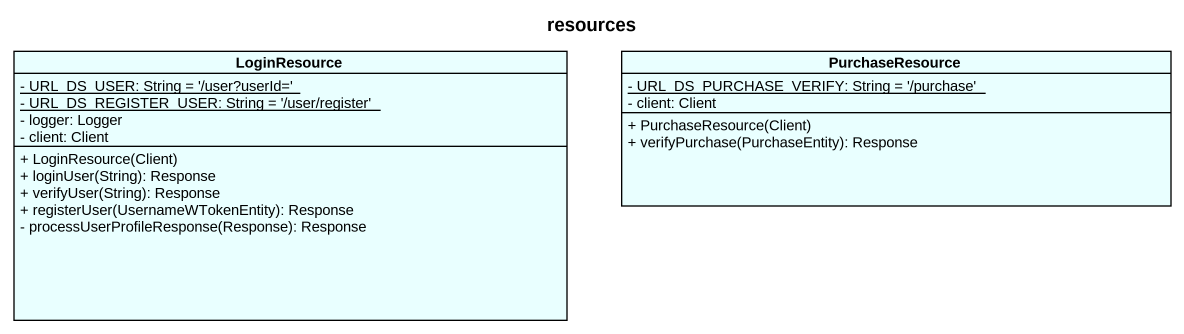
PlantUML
@startuml
title resources
hide circle
hide empty members
skinparam classAttributeIconSize 0
class LoginResource #E9FFFF {
  {static} - URL_DS_USER: String = '/user?userId='
  {static} - URL_DS_REGISTER_USER: String = '/user/register'
  - logger: Logger
  - client: Client
  + LoginResource(Client)
  + loginUser(String): Response
  + verifyUser(String): Response
  + registerUser(UsernameWTokenEntity): Response
  - processUserProfileResponse(Response): Response
}
class PurchaseResource #E9FFFF {
  {static} - URL_DS_PURCHASE_VERIFY: String = '/purchase'
  - client: Client
  + PurchaseResource(Client)
  + verifyPurchase(PurchaseEntity): Response
}
@enduml
